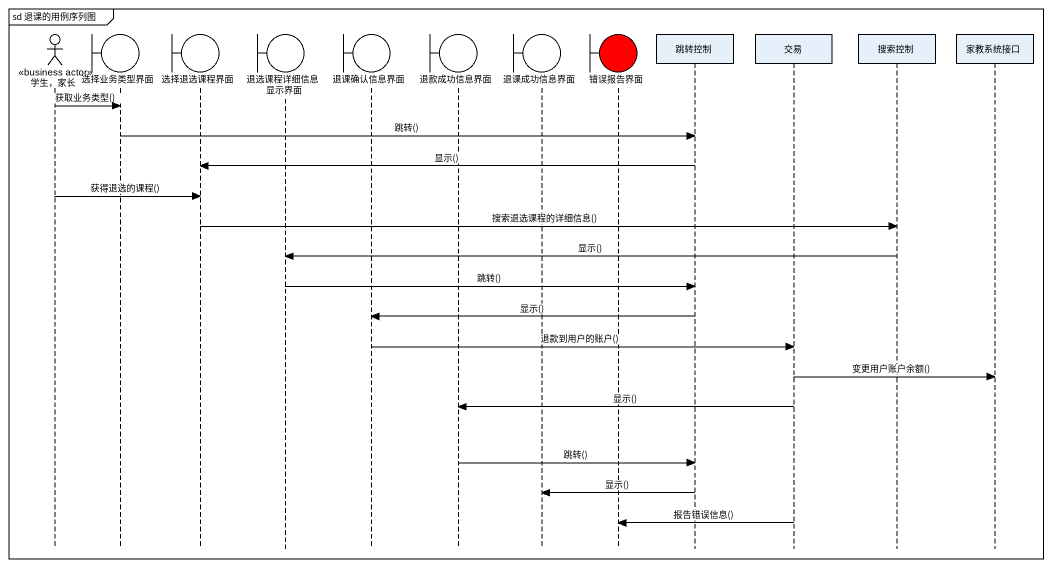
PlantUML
@startuml
mainframe sd 退课的用例序列图
hide footbox
actor "学生，家长" as 学生_家长 <<business actor>> #FFFFFF
boundary 选择业务类型界面 #FFFFFF
boundary 选择退选课程界面 #FFFFFF
boundary 退选课程详细信息显示界面 #FFFFFF
boundary 退课确认信息界面 #FFFFFF
boundary 退款成功信息界面 #FFFFFF
boundary 退课成功信息界面 #FFFFFF
boundary 错误报告界面 #FF0000
participant 跳转控制
participant 交易
participant 搜索控制
participant 家教系统接口

学生_家长 -> 选择业务类型界面 : 获取业务类型()
选择业务类型界面 -> 跳转控制 : 跳转()
跳转控制 -> 选择退选课程界面 : 显示()
学生_家长 -> 选择退选课程界面 : 获得退选的课程()
选择退选课程界面 -> 搜索控制 : 搜索退选课程的详细信息()
搜索控制 -> 退选课程详细信息显示界面 : 显示()
退选课程详细信息显示界面 -> 跳转控制 : 跳转()
跳转控制 -> 退课确认信息界面 : 显示()
退课确认信息界面 -> 交易 : 退款到用户的账户()
交易 -> 家教系统接口 : 变更用户账户余额()
交易 -> 退款成功信息界面 : 显示()
退款成功信息界面 -> 跳转控制 : 跳转()
跳转控制 -> 退课成功信息界面 : 显示()
交易 -> 错误报告界面 : 报告错误信息()
@enduml
